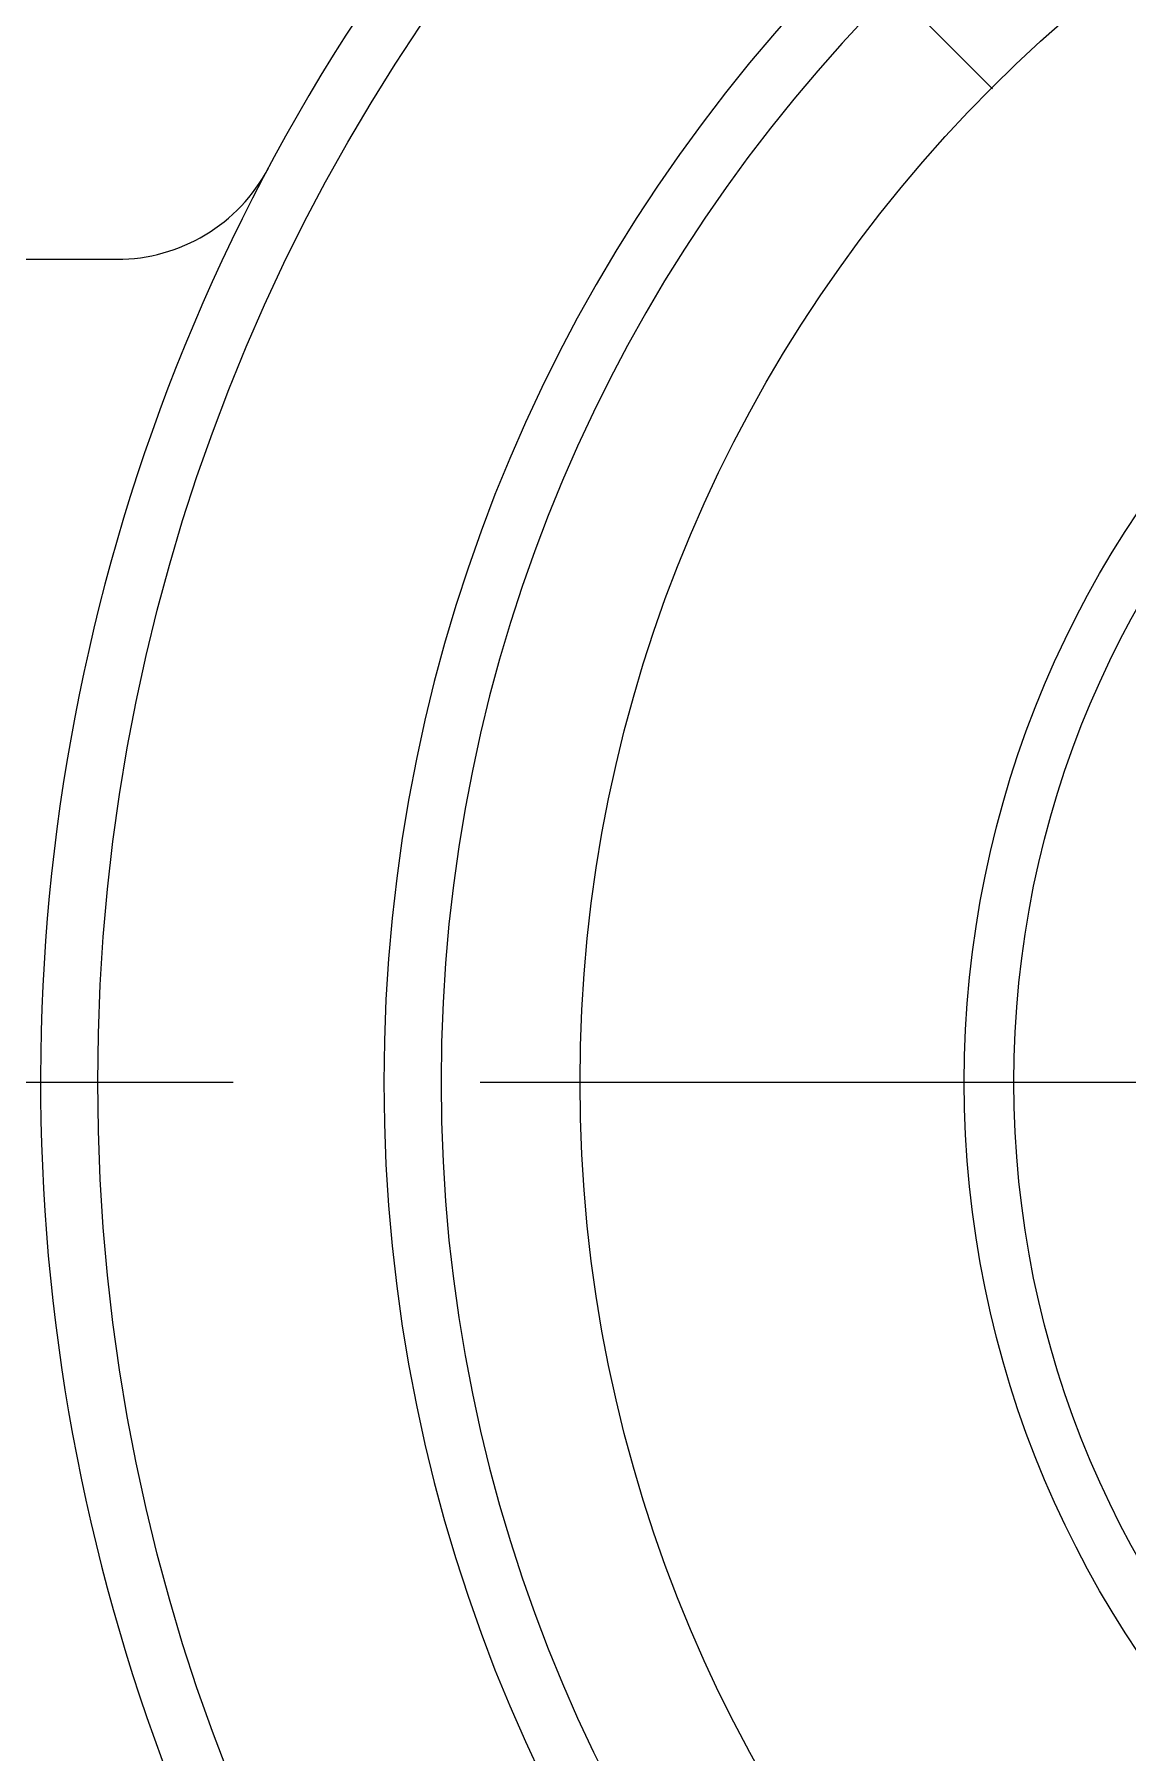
# Model space of a CAD drawing. Extents: x -89 to 228, y -109 to 52.
# Drawn here: x -50.16 to -22.06, y -17.23 to 26.92 of the extents above; entities that cross this region are included whole.
import ezdxf

# ---------------------------------------------------------------- set-up
doc = ezdxf.new("R2010")
doc.units = 0
doc.linetypes.add('CENTER', pattern=[50.8, 31.75, -6.35, 6.35, -6.35])
doc.layers.get('0').update_dxf_attribs({"linetype": 'CONTINUOUS'})
doc.layers.add('CENTER', color=1, linetype='CENTER')

msp = doc.modelspace()

# ---------------------------------------------------------------- linework, layer by layer
at = {"color": 7, "linetype": 'CONTINUOUS'}
msp.add_line((-73.225, 21.142), (-48.038, 21.142), dxfattribs=at)
for radius in [48.529, 36.133, 26.255, 24.98]:
    msp.add_circle((0, 0), radius, dxfattribs=at)
for centre, radius, start, end in [((0, 0), 50, 141.8267, 128.1733), ((0, 0), 41.176, 90, 270), ((0, 0), 39.706, 90, 270), ((-48.038, 25.554), 4.412, 270, 331.9889)]:
    msp.add_arc(centre, radius, start, end, dxfattribs=at)
at = {"layer": 'CENTER', "color": 1, "linetype": 'CENTER'}
for p, q in [((1.414, -1.414), (-45.556, 45.556)), ((-89.5, 0), (89.5, 0))]:
    msp.add_line(p, q, dxfattribs=at)

doc.saveas('drawing.dxf')
